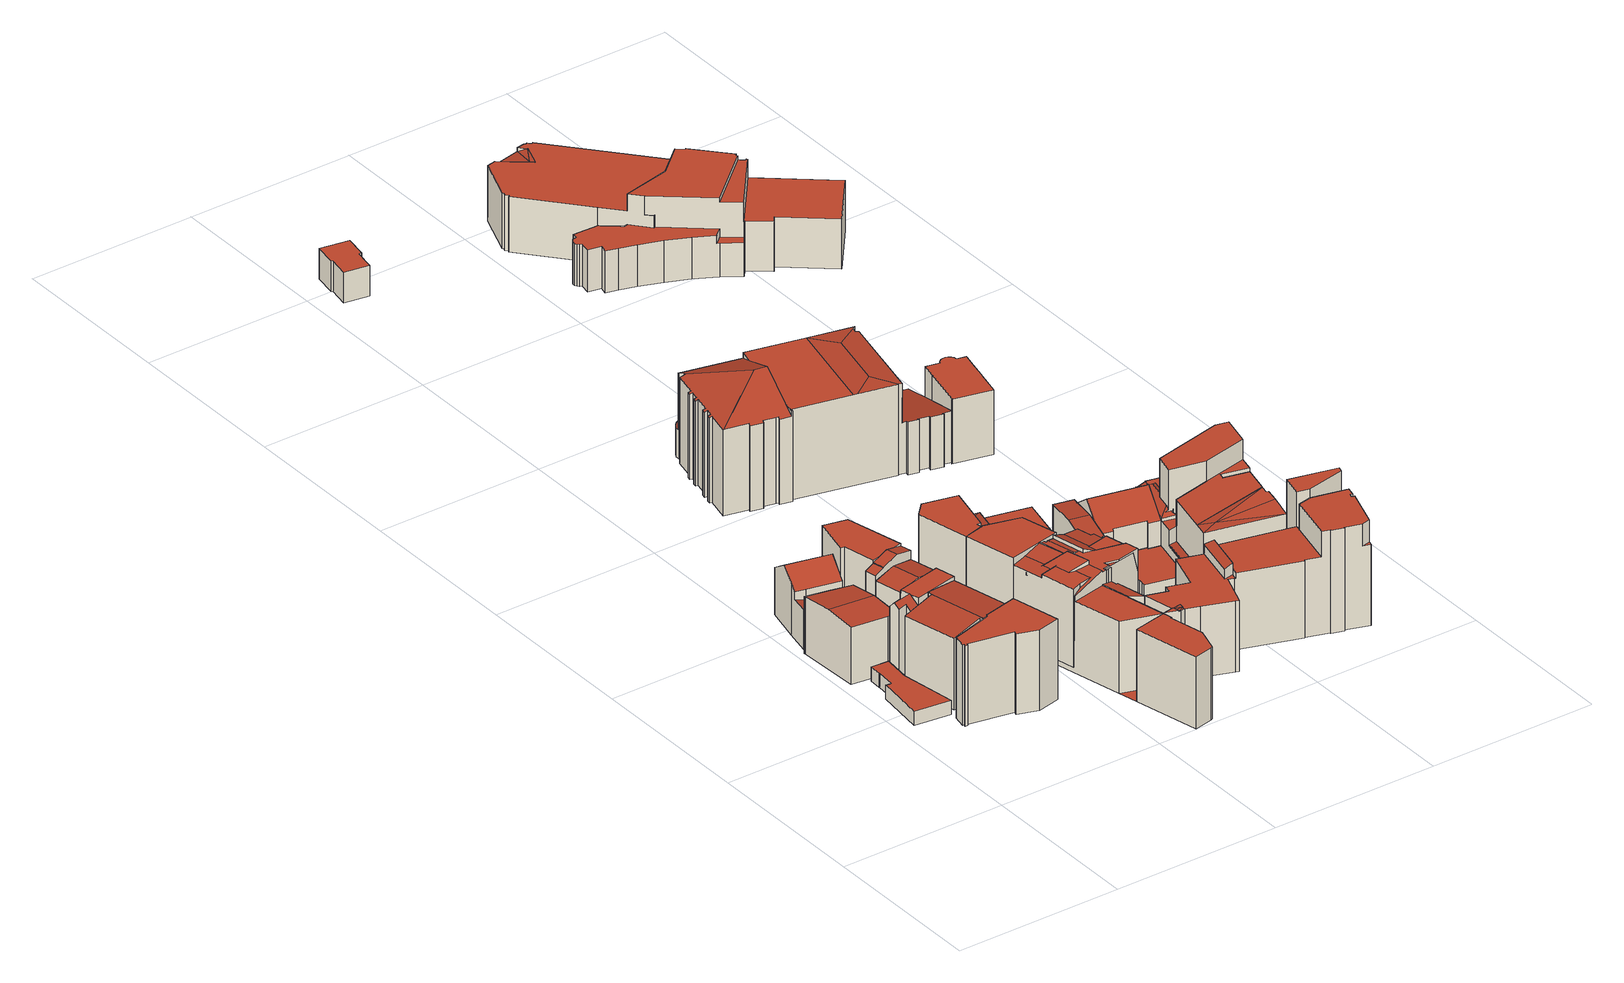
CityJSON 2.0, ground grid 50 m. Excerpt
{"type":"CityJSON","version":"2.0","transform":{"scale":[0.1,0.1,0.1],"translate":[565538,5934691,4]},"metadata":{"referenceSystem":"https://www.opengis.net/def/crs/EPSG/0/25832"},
"CityObjects":{
"building1":{"type":"Building","attributes":{"Gemeindeschluessel":"02000000","Geometrietyp2DReferenz":"3000","function":"31001_2100","roofType":"1000","measuredHeight":4.22,"storeysAboveGround":1},"geometry":[{"type":"MultiSurface","lod":"2","boundaries":[[[0,1,2,3]],[[3,2,4,5]],[[5,4,6,7]],[[7,6,8,9]],[[9,8,10,11]],[[12,13,14,15]],[[15,14,16,17]],[[18,16,14,13,19,10,8,6,4,2,1]],[[0,3,5,7,9,11,20,12,15,17,21]],[[0,21,18,1]],[[21,17,16,18]],[[12,20,19,13]],[[20,11,10,19]]],"semantics":{"surfaces":[{"type":"WallSurface"},{"type":"RoofSurface"},{"type":"GroundSurface"}],"values":[0,0,0,0,0,0,0,1,2,0,0,0,0]}}]},
"building2":{"type":"Building","attributes":{"Gemeindeschluessel":"02000000","Geometrietyp2DReferenz":"3000","function":"31001_2010","roofType":"3100","measuredHeight":18.23,"storeysAboveGround":4},"geometry":[{"type":"MultiSurface","lod":"2","boundaries":[[[22,23,24,25]],[[26,27,28,29]],[[30,31,32,33]],[[34,35,36,31,30]],[[34,30,33,22,25,26,29]],[[23,22,33,32]],[[27,26,25,24,37]],[[35,34,29,28]],[[35,28,27,37,36]],[[37,24,23,32,31,36]]],"semantics":{"surfaces":[{"type":"WallSurface"},{"type":"GroundSurface"},{"type":"RoofSurface"}],"values":[0,0,0,0,1,0,0,0,2,2]}}]},
"building3":{"type":"Building","attributes":{"Gemeindeschluessel":"02000000","Geometrietyp2DReferenz":"3000","function":"31001_2100","roofType":"3100","measuredHeight":18.59,"storeysAboveGround":3},"geometry":[{"type":"MultiSurface","lod":"2","boundaries":[[[38,39,40,41,42]],[[43,42,41,44]],[[45,38,42,43]],[[39,46,47,40]],[[48,49,50,51]],[[48,51,52,45,43,44,53,54,55]],[[56,55,54,57]],[[48,55,56,58,49]],[[46,52,51,50]],[[54,53,59,60,57]],[[45,52,46,39,38]],[[53,44,41,40,47,59]],[[58,56,57,60]],[[58,60,59,47,46,50,49]]],"semantics":{"surfaces":[{"type":"RoofSurface"},{"type":"WallSurface"},{"type":"GroundSurface"}],"values":[0,1,1,1,1,2,1,1,1,1,1,1,0,0]}}]},
"building4":{"type":"Building","attributes":{"Gemeindeschluessel":"02000000","Geometrietyp2DReferenz":"3000","function":"31001_2310","roofType":"1000","measuredHeight":24.25,"storeysAboveGround":5},"geometry":[{"type":"MultiSurface","lod":"2","boundaries":[[[61,62,63,64]],[[64,63,65,66]],[[66,65,67,68]],[[68,67,69,70]],[[70,69,71,72]],[[73,74,75,76]],[[76,75,77,78]],[[78,77,79,80]],[[80,79,81,82]],[[82,81,83,84]],[[84,83,62,61]],[[85,86,87,88]],[[88,87,74,73]],[[86,85,72,71]],[[72,85,88,73,76,78,80,82,84,61,64,66,68,70]],[[86,71,69,67,65,63,62,83,81,79,77,75,74,87]]],"semantics":{"surfaces":[{"type":"WallSurface"},{"type":"GroundSurface"},{"type":"RoofSurface"}],"values":[0,0,0,0,0,0,0,0,0,0,0,0,0,0,1,2]}}]},
"building5":{"type":"Building","attributes":{"Gemeindeschluessel":"02000000","Geometrietyp2DReferenz":"3000","function":"31001_2010","roofType":"3100","measuredHeight":22.89,"storeysAboveGround":5},"geometry":[{"type":"MultiSurface","lod":"2","boundaries":[[[89,90,91,92,93]],[[94,92,91,95,96,97,98]],[[99,90,89,100]],[[100,89,93,101]],[[102,98,97,103]],[[103,97,96,72]],[[72,96,95,70]],[[104,94,98,102]],[[70,95,91,90,99]],[[101,93,92,94,104]],[[101,104,102,103,72,70,99,100]]],"semantics":{"surfaces":[{"type":"RoofSurface"},{"type":"WallSurface"},{"type":"GroundSurface"}],"values":[0,0,1,1,1,1,1,1,1,1,2]}}]},
"building6":{"type":"Building","attributes":{"Gemeindeschluessel":"02000000","Geometrietyp2DReferenz":"3000","function":"31001_2010","roofType":"3100","measuredHeight":23.17,"storeysAboveGround":4},"geometry":[{"type":"MultiSurface","lod":"2","boundaries":[[[105,106,107,108,109,110,111]],[[112,113,114,115,116,106,105]],[[117,118,119,120,121,122,123]],[[124,125,126,120,127,107,128,116,129]],[[121,126,130,131,122]],[[109,108,132,133]],[[134,111,110,135]],[[136,114,113,137]],[[137,113,112,138]],[[139,117,123,140]],[[119,127,120]],[[126,125,130]],[[115,129,116]],[[136,137,138,134,135,141,139,140,142,103]],[[136,103,124,129,115,114]],[[103,142,131,130,125,124]],[[139,141,133,132,118,117]],[[108,107,127,119,118,132]],[[120,126,121]],[[142,140,123,122,131]],[[134,138,112,105,111]],[[116,128,107,106]],[[141,135,110,109,133]]],"semantics":{"surfaces":[{"type":"RoofSurface"},{"type":"WallSurface"},{"type":"GroundSurface"}],"values":[0,0,0,0,0,0,1,1,1,1,1,1,1,2,1,1,1,1,1,1,1,1,1]}}]},
"building7":{"type":"Building","attributes":{"Gemeindeschluessel":"02000000","Geometrietyp2DReferenz":"3000","function":"31001_3091","roofType":"1000","measuredHeight":3,"storeysAboveGround":1},"geometry":[{"type":"MultiSurface","lod":"2","boundaries":[[[143,144,145,146]],[[147,148,149,150]],[[150,149,144,143]],[[149,148,145,144]],[[148,147,146,145]],[[147,150,143,146]]],"semantics":{"surfaces":[{"type":"GroundSurface"},{"type":"RoofSurface"},{"type":"WallSurface"}],"values":[0,1,2,2,2,2]}}]},
"building8":{"type":"Building","attributes":{"Gemeindeschluessel":"02000000","Geometrietyp2DReferenz":"3000","function":"31001_2010","roofType":"1000","measuredHeight":24.54,"storeysAboveGround":5},"geometry":[{"type":"MultiSurface","lod":"2","boundaries":[[[151,152,153,154]],[[155,156,157,158,159]],[[156,160,161,162,157]],[[163,154,153,164]],[[165,151,154,163]],[[166,167,168,169]],[[161,170,162]],[[158,171,159]],[[164,159,171,172,173]],[[153,159,164]],[[152,155,159,153]],[[165,163,164,173,174,166,169,175]],[[165,175,160,156,155,152,151]],[[158,157,162]],[[176,174,173,172]],[[175,169,168,170,161,160]],[[167,166,174,176]],[[167,176,172,171,158,162,170,168]]],"semantics":{"surfaces":[{"type":"RoofSurface"},{"type":"WallSurface"},{"type":"GroundSurface"}],"values":[0,0,0,1,1,1,1,1,1,1,1,2,1,1,1,1,1,0]}}]},
"building9":{"type":"Building","attributes":{"Gemeindeschluessel":"02000000","Geometrietyp2DReferenz":"3000","function":"31001_2010","roofType":"1000","measuredHeight":23.53,"storeysAboveGround":5},"geometry":[{"type":"MultiSurface","lod":"2","boundaries":[[[177,178,179,180,181,182,183]],[[184,185,186,187,188,189,190]],[[188,179,178,189]],[[189,178,177,190]],[[184,183,182,185]],[[185,182,181,186]],[[186,181,180,187]],[[187,180,179,188]],[[184,190,177,183]]],"semantics":{"surfaces":[{"type":"RoofSurface"},{"type":"GroundSurface"},{"type":"WallSurface"}],"values":[0,1,2,2,2,2,2,2,2]}}]},
"building10":{"type":"Building","attributes":{"Gemeindeschluessel":"02000000","Geometrietyp2DReferenz":"3000","function":"31001_1120","roofType":"1000","measuredHeight":24.07,"storeysAboveGround":5},"geometry":[{"type":"MultiSurface","lod":"2","boundaries":[[[191,180,181,192]],[[192,181,193,194]],[[195,196,180,191]],[[197,198,196,195]],[[198,197,199,200]],[[200,199,194,193]],[[194,199,197,195,191,192]],[[200,193,181,180,196,198]]],"semantics":{"surfaces":[{"type":"WallSurface"},{"type":"GroundSurface"},{"type":"RoofSurface"}],"values":[0,0,0,0,0,0,1,2]}}]},
"building11":{"type":"Building","attributes":{"Gemeindeschluessel":"02000000","Geometrietyp2DReferenz":"3000","function":"31001_2010","roofType":"1000","measuredHeight":24.38,"storeysAboveGround":5},"geometry":[{"type":"MultiSurface","lod":"2","boundaries":[[[201,202,203,204,205,206,207]],[[203,208,209,210,211,212,204]],[[213,214,215,216]],[[217,207,206,218]],[[218,206,205,219]],[[201,220,202]],[[208,221,209]],[[216,222,223,213]],[[224,225,226,227]],[[228,229,230,231]],[[232,233,229,228]],[[234,235,233,232]],[[236,237,235,234]],[[231,230,237,236]],[[238,212,211,239]],[[239,211,210,240]],[[241,215,214,242]],[[242,243,244,224,227,245,217,218,219,246,238,239,240,247,248,241],[228,231,236,234,232]],[[224,244,243,242,214,213,223,249,225]],[[222,216,215,241,248]],[[222,248,247,240,210,209,221]],[[245,227,226,220,201,207,217]],[[250,208,203,202]],[[205,204,212,238,246,219]],[[226,225,249,223,222,221,208,250,202,220],[230,229,233,235,237]]],"semantics":{"surfaces":[{"type":"RoofSurface"},{"type":"WallSurface"},{"type":"GroundSurface"}],"values":[0,0,0,1,1,1,1,1,1,1,1,1,1,1,1,1,1,2,1,1,1,1,1,1,0]}}]},
"building12":{"type":"Building","attributes":{"Gemeindeschluessel":"02000000","Geometrietyp2DReferenz":"3000","function":"31001_1120","roofType":"3200","measuredHeight":18.11,"storeysAboveGround":4},"geometry":[{"type":"MultiSurface","lod":"2","boundaries":[[[251,252,253,254]],[[255,251,254]],[[252,256,253]],[[255,256,252,251]],[[257,254,253,258]],[[259,255,254,257]],[[258,253,256,260]],[[259,257,258,260]],[[259,260,256,255]]],"semantics":{"surfaces":[{"type":"RoofSurface"},{"type":"WallSurface"},{"type":"GroundSurface"}],"values":[0,0,0,0,1,1,1,2,1]}}]},
"building13":{"type":"Building","attributes":{"Gemeindeschluessel":"02000000","Geometrietyp2DReferenz":"3000","function":"31001_1120","roofType":"1000","measuredHeight":15.63,"storeysAboveGround":3},"geometry":[{"type":"MultiSurface","lod":"2","boundaries":[[[261,262,263,264]],[[264,263,265,266]],[[267,268,269,270]],[[271,272,273,274]],[[274,273,275,276]],[[277,271,274,276,278,279,261,264,266]],[[280,277,266,265,268,267]],[[272,271,277,280]],[[278,276,275,270,269]],[[281,279,278,269]],[[262,261,279,281]],[[272,280,267,270,275,273]],[[262,281,269,268,265,263]]],"semantics":{"surfaces":[{"type":"WallSurface"},{"type":"GroundSurface"},{"type":"RoofSurface"}],"values":[0,0,0,0,0,1,0,0,0,0,0,2,2]}}]},
"building14":{"type":"Building","attributes":{"Gemeindeschluessel":"02000000","Geometrietyp2DReferenz":"3000","function":"31001_2080","roofType":"1000","measuredHeight":9.22,"storeysAboveGround":1},"geometry":[{"type":"MultiSurface","lod":"2","boundaries":[[[282,283,284,285,286,287,288,289]],[[290,291,292,293,294,295,296,297]],[[290,289,288,291]],[[291,288,287,292]],[[292,287,286,293]],[[293,286,285,294]],[[294,285,284,295]],[[295,284,283,296]],[[296,283,282,297]],[[290,297,282,289]]],"semantics":{"surfaces":[{"type":"RoofSurface"},{"type":"GroundSurface"},{"type":"WallSurface"}],"values":[0,1,2,2,2,2,2,2,2,2]}}]},
"building15":{"type":"Building","attributes":{"Gemeindeschluessel":"02000000","Geometrietyp2DReferenz":"3000","function":"31001_1120","roofType":"3100","measuredHeight":7.29,"storeysAboveGround":3},"geometry":[{"type":"MultiSurface","lod":"2","boundaries":[[[298,299,300,301,302,303,304,305]],[[303,306,307,304]],[[308,302,301,309]],[[309,301,300,310]],[[310,300,299,311]],[[311,299,298,312]],[[312,298,305,313]],[[314,307,306,315]],[[315,306,303,302,308]],[[313,305,304,307,314]],[[313,314,315,308,309,310,311,312]]],"semantics":{"surfaces":[{"type":"RoofSurface"},{"type":"WallSurface"},{"type":"GroundSurface"}],"values":[0,0,1,1,1,1,1,1,1,1,2]}}]},
"building16":{"type":"Building","attributes":{"Gemeindeschluessel":"02000000","Geometrietyp2DReferenz":"3000","function":"31001_2010","roofType":"3200","measuredHeight":31.98,"storeysAboveGround":6},"geometry":[{"type":"MultiSurface","lod":"2","boundaries":[[[316,317,318,319,320,321,322,323,324,325,326,327,328,329,330,331,332,333,334,335,336,337]],[[338,339,340,341,342,343,344,345,346,347,348,317,316]],[[349,318,317,348,350,351,352,353]],[[347,354,355,356,357,358,359,350]],[[360,361,362,358,357]],[[363,364,361,360]],[[362,365,358]],[[364,366,367,368,369,370,365,362,361]],[[371,372,373,374,375,376,377,378,379,380,381,382,383]],[[384,337,336,385]],[[385,336,335,386]],[[386,335,334,387]],[[387,334,333,388]],[[388,333,332,389]],[[389,332,331,390]],[[390,331,330,391]],[[391,330,329,392]],[[392,329,328,393]],[[393,328,327,394]],[[394,327,326,395]],[[395,326,325,396]],[[396,325,324,397]],[[397,324,323,398]],[[398,323,322,399]],[[399,322,321,400]],[[400,321,320,401]],[[401,320,319,402]],[[403,345,344,404]],[[404,344,343,405]],[[405,343,342,406]],[[406,342,341,407]],[[407,341,340,408]],[[408,340,339,409]],[[409,339,338,410]],[[411,349,353,412]],[[413,414,415,416]],[[416,415,417,418]],[[418,417,419,420]],[[420,419,421,422]],[[422,421,423,424]],[[424,423,425,426]],[[426,425,427,428]],[[428,427,429,430]],[[430,429,431,432]],[[432,431,433,434]],[[434,433,435,436]],[[436,435,437,438]],[[438,437,439,440]],[[440,439,441,442]],[[442,441,443,444]],[[444,443,445,446]],[[446,445,447,448]],[[346,354,347]],[[350,359,351]],[[449,356,355,450]],[[451,452,453,454]],[[455,456,457,458]],[[459,460,461,462]],[[463,464,465,466]],[[467,468,469,470]],[[471,472,473,474]],[[475,476,477,478]],[[478,477,479,480]],[[480,479,481,482]],[[482,481,483,484]],[[484,483,485,486]],[[486,485,487,488]],[[488,487,489,490]],[[490,489,491,492]],[[492,491,493,494]],[[494,493,495,496]],[[496,495,497,498]],[[498,497,499,500]],[[500,499,501,502]],[[502,501,503,504]],[[505,365,370,506]],[[506,370,369,507]],[[507,369,368,508]],[[373,367,366,374]],[[509,383,382,510]],[[510,382,381,511]],[[511,381,380,512]],[[512,380,379,513]],[[513,379,378,514]],[[514,378,377,515]],[[515,377,376,516]],[[516,376,375,517]],[[518,519,520,521]],[[522,523,524,525]],[[526,527,528,529]],[[530,531,532,533]],[[534,535,536,537]],[[538,539,540,541]],[[542,509,510,511,512,513,514,515,516,517,543,544,449,450,403,404,405,406,407,408,409,410,384,385,386,387,388,389,390,391,392,393,394,395,396,397,398,399,400,401,402,411,412,413,416,418,420,422,424,426,428,430,432,434,436,438,440,442,444,446,448,545,518,521,455,458,522,525,459,462,526,529,463,466,530,533,467,470,534,537,471,474,538,541,451,454,475,478,480,482,484,486,488,490,492,494,496,498,500,502,504,505,506,507,508,546]],[[547,503,501,499,497,495,493,491,489,487,485,483,481,479,477,476,453,452,540,539,473,472,536,535,469,468,532,531,465,464,528,527,461,460,524,523,457,456,520,519,548,447,445,443,441,439,437,435,433,431,429,427,425,423,421,419,417,415,414,549]],[[547,549,352,351,359,358,365]],[[449,544,363,360,357,356]],[[548,519,518,545]],[[505,504,503,547,365]],[[546,508,368,367,373,372]],[[509,542,371,383]],[[542,546,372,371]],[[543,517,375,374,366,364]],[[544,543,364,363]],[[540,452,451,541]],[[473,539,538,474]],[[536,472,471,537]],[[469,535,534,470]],[[532,468,467,533]],[[465,531,530,466]],[[528,464,463,529]],[[461,527,526,462]],[[524,460,459,525]],[[457,523,522,458]],[[520,456,455,521]],[[453,476,475,454]],[[447,548,545,448]],[[413,412,353,352,549,414]],[[403,450,355,354,346,345]],[[347,350,348]],[[384,410,338,316,337]],[[411,402,319,318,349]]],"semantics":{"surfaces":[{"type":"RoofSurface"},{"type":"WallSurface"},{"type":"GroundSurface"}],"values":[0,0,0,0,0,0,0,0,0,1,1,1,1,1,1,1,1,1,1,1,1,1,1,1,1,1,1,1,1,1,1,1,1,1,1,1,1,1,1,1,1,1,1,1,1,1,1,1,1,1,1,1,1,1,1,1,1,1,1,1,1,1,1,1,1,1,1,1,1,1,1,1,1,1,1,1,1,1,1,1,1,1,1,1,1,1,1,1,1,1,1,1,1,2,0,1,1,1,1,1,1,1,1,1,1,1,1,1,1,1,1,1,1,1,1,1,1,1,1,1,1,1]}}]},
"building17":{"type":"Building","attributes":{"Gemeindeschluessel":"02000000","Geometrietyp2DReferenz":"3000","function":"31001_1120","roofType":"3100","measuredHeight":15.62,"storeysAboveGround":4},"geometry":[{"type":"MultiSurface","lod":"2","boundaries":[[[550,551,552,553,554,555,556,557,558]],[[556,559,560,557]],[[561,555,554,562]],[[562,554,553,563]],[[563,553,552,564]],[[564,552,551,565]],[[565,551,550,566]],[[566,550,558,567]],[[568,560,559,569]],[[569,559,556,555,561]],[[567,558,557,560,568]],[[567,568,569,561,562,563,564,565,566]]],"semantics":{"surfaces":[{"type":"RoofSurface"},{"type":"WallSurface"},{"type":"GroundSurface"}],"values":[0,0,1,1,1,1,1,1,1,1,1,2]}}]},
"building18":{"type":"Building","attributes":{"Gemeindeschluessel":"02000000","Geometrietyp2DReferenz":"3000","function":"31001_2020","roofType":"1000","measuredHeight":33.61,"storeysAboveGround":7},"geometry":[{"type":"MultiSurface","lod":"2","boundaries":[[[570,571,572,573,574]],[[575,576,577,578,579]],[[580,581,582,583,584,585,586,587]],[[588,589,590]],[[591,592,593,594,595,596,597]],[[598,599,600]],[[601,602,603]],[[604,605,606]],[[607,604,606]],[[608,604,607]],[[609,610,604,608]],[[611,612,613,614,615,616]],[[614,617,615]],[[618,619,620,612,621]],[[622,623,624,625,626,627]],[[628,629,630,631]],[[632,633,634]],[[635,632,634]],[[632,636,637,633]],[[638,639,640,641,642,643]],[[644,645,646,636,632]],[[635,644,632]],[[647,648,649,650]],[[651,652,653]],[[654,655,656,657,658]],[[659,660,661]],[[662,663,664]],[[665,666,667,668]],[[669,670,671,672]],[[669,673,674,670]],[[675,676,677,678,679,680,681,679,682,683]],[[677,684,685,686,687,688]],[[689,690,691,692,693,694]],[[571,570,695]],[[571,696,572]],[[577,697,578]],[[698,579,578]],[[678,699,586,679]],[[679,586,700,680]],[[681,587,586,679]],[[679,586,585,682]],[[682,585,584,701]],[[701,584,583,702]],[[702,583,582,703]],[[703,582,581,704]],[[704,581,580,705]],[[705,580,587,681]],[[706,707,708,709]],[[589,710,711,590]],[[588,712,710,589]],[[600,713,714,598]],[[715,716,717,718]],[[718,717,719,720]],[[721,722,723,724]],[[724,723,725,726]],[[727,595,594,728]],[[728,594,593,688]],[[688,593,592,677]],[[677,592,591,699,678]],[[699,591,597,729]],[[730,731,732]],[[730,733,734]],[[599,735,713,600]],[[736,737,684,677]],[[736,677,676,738]],[[739,740,741,742]],[[620,613,612]],[[684,737,743,685]],[[685,743,744,745]],[[611,621,612]],[[746,747,748,749]],[[750,751,752,753]],[[753,752,754,755]],[[756,627,626,757]],[[758,623,622,759]],[[760,759,622,627,756]],[[761,762,759,760]],[[763,764,765,766]],[[652,767,768,653]],[[769,629,628,770]],[[771,635,634,772]],[[773,774,775,776]],[[777,778,779,780]],[[637,781,782,633]],[[630,773,783,631]],[[650,642,641,647]],[[784,639,638,775]],[[785,646,645,786]],[[787,788,789,790]],[[791,792,793,768]],[[653,768,793,794,651]],[[661,651,794,795,659]],[[694,796,797,798]],[[798,797,799,800]],[[663,801,802,664]],[[803,804,805,806]],[[806,805,807,808]],[[808,807,809,810]],[[658,657,811,812,652]],[[651,661,660,655,654]],[[651,654,658,652]],[[672,667,666,669]],[[692,665,668,693]],[[813,674,673,814]],[[697,577,576,815,712,588,590,711,816,573,572,696]],[[817,619,618,818,735,599,598,714,716,715]],[[770,628,631,783,819,820,821,822,823,824]],[[825,771,811,657,656,671,670,674,813]],[[680,700,826,575,579,698,695,570,574,827]],[[828,741,740,748,747,754,752,751,761,760,756,757,829,830,744,743,737,736,738,831]],[[692,691,690,689,694,798,800,832,833,803,806,808,810,763,766,750,753,755,746,749,739,742,683,682,701,702,703,704,705,681,680,827,706,709,721,724,726,834,835,817,715,718,720,727,728,688,687,686,685,745,836,837,838,823,822,839,840,787,790,777,780,785,786,825,813,814]],[[841,708,707,816,711,710,712,815,842,719,717,716,714,713,735,818,733,730,732]],[[835,834,843,844,616,615,617]],[[739,749,748,740]],[[817,835,617,614,613,620,619]],[[837,836,830,829]],[[746,755,754,747]],[[838,837,829,757,626,625]],[[823,838,625,624,845,846,824]],[[825,786,645,644,635,771]],[[785,780,779,781,637,636,646]],[[660,659,795,796,694,693,668,667,672,671,656,655]],[[801,663,662,833,832,847]],[[692,814,673,669,666,665]],[[803,833,662,664,802,804]],[[847,832,800,799]],[[787,840,640,639,784,788]],[[840,839,648,647,641,640]],[[848,643,642,650,649,849]],[[839,822,821,849,649,648]],[[776,775,638,643,848,820,819]],[[778,777,790,789]],[[634,633,782,774,773,630,629,769,772]],[[763,810,809,792,791,764]],[[845,624,623,758,767,652,812]],[[750,766,765,762,761,751]],[[836,745,744,830]],[[683,742,741,828,610,609]],[[828,831,605,604,610]],[[675,683,609,608,603,602]],[[601,603,608,607,606]],[[602,601,606,605,831,738,676,675]],[[818,618,621,611,616,844,734,733]],[[850,841,732,731]],[[843,834,726,725]],[[727,720,719,842,596,595]],[[721,709,708,841,850,722]],[[826,729,597,596,842,815,576,575]],[[706,827,574,573,816,707]],[[847,799,797,796,795,794,793,792,809,807,805,804,802,801]],[[848,849,821,820]],[[776,819,783,773]],[[778,789,788,784,775,774,782,781,779]],[[770,824,846,772,769]],[[845,812,811,771,772,846]],[[765,764,791,768,767,758,759,762]],[[843,725,723,722,850,731,730,734,844]],[[826,700,586,699,729]],[[695,698,578,697,696,571]]],"semantics":{"surfaces":[{"type":"RoofSurface"},{"type":"WallSurface"},{"type":"GroundSurface"}],"values":[0,0,0,0,0,0,0,0,0,0,0,0,0,0,0,0,0,0,0,0,0,0,0,0,0,0,0,0,0,0,0,0,0,1,1,1,1,1,1,1,1,1,1,1,1,1,1,1,1,1,1,1,1,1,1,1,1,1,1,1,1,1,1,1,1,1,1,1,1,1,1,1,1,1,1,1,1,1,1,1,1,1,1,1,1,1,1,1,1,1,1,1,1,1,1,1,1,1,1,1,1,1,1,1,1,1,1,1,1,0,2,0,1,1,1,1,1,1,1,1,1,1,1,1,1,1,1,1,1,1,1,1,1,1,1,1,1,1,1,1,1,1,1,1,1,1,1,1,1,0,0,0,0,0,0,0,0,0,0]}}]},
"building19":{"type":"Building","attributes":{"Gemeindeschluessel":"02000000","Geometrietyp2DReferenz":"3000","function":"31001_3020","roofType":"1000","measuredHeight":6.66,"storeysAboveGround":3},"geometry":[{"type":"MultiSurface","lod":"2","boundaries":[[[851,852,853,854]],[[854,853,855,856]],[[856,855,857,858]],[[858,857,859,860]],[[860,859,861,862]],[[862,861,863,864]],[[864,863,865,866]],[[866,865,867,868]],[[868,867,869,870]],[[870,869,871,872]],[[872,871,873,874]],[[874,873,875,876]],[[876,875,877,878]],[[879,880,881,882]],[[883,884,880,879]],[[878,877,884,883]],[[852,851,882,881]],[[882,851,854,856,858,860,862,864,866,868,870,872,874,876,878,883,879]],[[852,881,880,884,877,875,873,871,869,867,865,863,861,859,857,855,853]]],"semantics":{"surfaces":[{"type":"WallSurface"},{"type":"GroundSurface"},{"type":"RoofSurface"}],"values":[0,0,0,0,0,0,0,0,0,0,0,0,0,0,0,0,0,1,2]}}]},
"building20":{"type":"Building","attributes":{"Gemeindeschluessel":"02000000","Geometrietyp2DReferenz":"3000","function":"31001_2010","roofType":"3100","measuredHeight":20.36,"storeysAboveGround":3},"geometry":[{"type":"MultiSurface","lod":"2","boundaries":[[[885,886,887,888,889,890,891,892]],[[890,893,894,891]],[[862,889,888,860]],[[860,888,887,858]],[[858,887,886,856]],[[856,886,885,854]],[[854,885,892,851]],[[895,894,893,896]],[[896,893,890,889,862]],[[851,892,891,894,895]],[[851,895,896,862,860,858,856,854]]],"semantics":{"surfaces":[{"type":"RoofSurface"},{"type":"WallSurface"},{"type":"GroundSurface"}],"values":[0,0,1,1,1,1,1,1,1,1,2]}}]},
"building21":{"type":"Building","attributes":{"Gemeindeschluessel":"02000000","Geometrietyp2DReferenz":"3000","function":"31001_2010","roofType":"3200","measuredHeight":17.46,"storeysAboveGround":3},"geometry":[{"type":"MultiSurface","lod":"2","boundaries":[[[897,898,899,900,901,902]],[[903,904,905,906,907,908,909,910,911,912]],[[913,914,915,916,917,918,919,920]],[[919,918,921,922]],[[921,923,922]],[[917,924,925,923,921,918]],[[926,927,928,929]],[[930,898,897,931]],[[932,909,908,933]],[[933,908,907,934]],[[934,907,906,935]],[[935,906,905,936]],[[936,905,904,937]],[[901,903,912,902]],[[938,916,915,939]],[[939,915,914,940]],[[910,913,920,911]],[[924,929,928,925]],[[941,927,926,942]],[[931,897,902,912,911,920,919,922,943]],[[938,939,940,932,933,934,935,936,937,944,945,946,930,931,943,941,942]],[[938,942,926,929,924,917,916]],[[941,943,922,923,925,928,927]],[[947,946,945,948]],[[932,940,914,913,910,909]],[[930,946,947,899,898]],[[945,944,901,900,948]],[[944,937,904,903,901]],[[947,948,900,899]]],"semantics":{"surfaces":[{"type":"RoofSurface"},{"type":"WallSurface"},{"type":"GroundSurface"}],"values":[0,0,0,0,0,0,0,1,1,1,1,1,1,1,1,1,1,1,1,1,2,1,1,1,1,1,1,1,0]}}]},
"building22":{"type":"Building","attributes":{"Gemeindeschluessel":"02000000","Geometrietyp2DReferenz":"3000","function":"31001_2010","roofType":"1000","measuredHeight":19.35,"storeysAboveGround":4},"geometry":[{"type":"MultiSurface","lod":"2","boundaries":[[[949,950,951,952,953,954,955,956,957,958,959,960,961,962,963,964,965,966,967]],[[968,969,970,971,972,973,974,975,976,977,978,979,980,981,982,983,984,985,986]],[[985,950,949,986]],[[968,967,966,969]],[[969,966,965,970]],[[970,965,964,971]],[[971,964,963,972]],[[972,963,962,973]],[[973,962,961,974]],[[974,961,960,975]],[[975,960,959,976]],[[976,959,958,977]],[[977,958,957,978]],[[978,957,956,979]],[[979,956,955,980]],[[980,955,954,981]],[[981,954,953,982]],[[982,953,952,983]],[[983,952,951,984]],[[984,951,950,985]],[[968,986,949,967]]],"semantics":{"surfaces":[{"type":"RoofSurface"},{"type":"GroundSurface"},{"type":"WallSurface"}],"values":[0,1,2,2,2,2,2,2,2,2,2,2,2,2,2,2,2,2,2,2,2]}}]},
"building23":{"type":"Building","attributes":{"Gemeindeschluessel":"02000000","Geometrietyp2DReferenz":"3000","function":"31001_2090","roofType":"1000","measuredHeight":21.91,"storeysAboveGround":3},"geometry":[{"type":"MultiSurface","lod":"2","boundaries":[[[987,988,989]],[[990,991,987]],[[992,993,994]],[[995,996,997,998,999,1000]],[[1001,1002,1003,1004,1005]],[[1006,1007,1008,1009]],[[1010,1011,1012,1013]],[[1013,1012,1014,1015]],[[1015,1014,1016,1017]],[[989,1018,987]],[[1019,1020,1021,1022]],[[1022,1021,1011,1010]],[[1023,1024,1025,1026]],[[1026,1025,1027,1028]],[[1028,1027,1029,1030]],[[1030,1029,1031,1032]],[[1032,1031,1033,1034]],[[1005,1035,1036,1001]],[[1037,1038,1039,1040]],[[1040,1039,1041,1042]],[[1042,1041,1043,1044]],[[1044,1043,1024,1023]],[[1045,1046,1047,1048]],[[1048,1047,1049,1050]],[[1050,1049,1051,1052]],[[1052,1051,1053,1054]],[[1055,991,1056]],[[1056,991,990,1057]],[[1057,990,987]],[[1055,1058,1059]],[[1060,1061,1062,1063]],[[1063,1062,1064,1065]],[[1065,1064,1066,1067]],[[1067,1066,1068,1069]],[[1070,1071,1072,1073]],[[1001,1036,1074,1002]],[[1075,1076,1077,1078]],[[1079,993,992,1080]],[[999,1081,1082,1000]],[[1078,1077,1083,1084]],[[1009,997,996,1085,1006]],[[1085,996,995,1086]],[[1006,1085,1087,1007]],[[1088,1089,1090,1091]],[[1091,1090,1092,1093]],[[1093,1092,1094,1095]],[[1095,1094,1096,1097]],[[1098,1099,1100,1101]],[[1101,1100,1102,1103]],[[1103,1102,1104,1105]],[[1105,1104,1106,1107]],[[1082,1081,1108,1109,1110,1111,1083,1077,1076,1112]],[[1113,1106,1104,1102,1100,1099,1096,1094,1092,1090,1089,1114]],[[1017,1016,1018,989,988,1059,1058,1115,1116]],[[1117,1118,1086,995,1000,1082,1112,994,993,1079,1119,1120]],[[1121,1122,1075,1078,1084,1068,1066,1064,1062,1061,1115,1058,1055,1056,1057,987,1018,1016,1014,1012,1011,1021,1020]],[[1123,1124,1125,1126,1127,1128,1070,1073,1045,1048,1050,1052,1054,1037,1040,1042,1044,1023,1026,1028,1030,1032,1034,1129,1130,1019,1022,1010,1013,1015,1017,1116,1060,1063,1065,1067,1069,1131,1132,1088,1091,1093,1095,1097,1098,1101,1103,1105,1107,1133,1134,1135,1136]],[[1053,1051,1049,1047,1046,1072,1071,1137,1119,1079,1080,1074,1036,1035,1033,1031,1029,1027,1025,1024,1043,1041,1039,1038]],[[1138,1139,1117,1120,1140]],[[1141,1142,1143,1144,1087,1085,1086,1118,1145]],[[1131,1069,1068,1084]],[[1074,1080,992,994,1112,1076,1075,1122,1003,1002]],[[1138,1140,1137,1071,1070,1128]],[[1113,1114,1110,1109]],[[1133,1107,1106,1113,1109,1108]],[[1088,1132,1111,1110,1114,1089]],[[1144,1143,1123,1136]],[[1087,1144,1136,1135,1008,1007]],[[1098,1097,1096,1099]],[[1127,1126,1145,1118,1117,1139]],[[1141,1145,1126,1125]],[[1142,1141,1125,1124]],[[1143,1142,1124,1123]],[[1135,1134,998,997,1009,1008]],[[1139,1138,1128,1127]],[[1134,1133,1108,1081,999,998]],[[1140,1120,1119,1137]],[[1060,1116,1115,1061]],[[1130,1129,1004,1003,1122,1121]],[[1132,1131,1084,1083,1111]],[[1072,1046,1045,1073]],[[1053,1038,1037,1054]],[[1129,1034,1033,1035,1005,1004]],[[1019,1130,1121,1020]],[[991,1055,1059,988,987]]],"semantics":{"surfaces":[{"type":"RoofSurface"},{"type":"WallSurface"},{"type":"GroundSurface"}],"values":[0,0,0,0,0,0,1,1,1,1,1,1,1,1,1,1,1,1,1,1,1,1,1,1,1,1,1,1,1,1,1,1,1,1,1,1,1,1,1,1,1,1,1,1,1,1,1,1,1,1,1,0,0,1,1,0,2,0,0,0,1,1,1,1,1,1,1,1,1,1,1,1,1,1,1,1,1,1,1,1,1,1,1,1,0]}}]}
},
"vertices":[
[33,421,18],[33,421,60],[48,566,60],[48,566,18],[64,564,60],[64,564,18],[69,620,60],[69,620,18],[68,620,60],[68,620,18],[71,658,60],[71,658,18],[122,649,18],[122,649,60],[117,599,60],[117,599,18],[114,572,60],[114,572,18],[140,407,60],[122,654,60],[122,654,18],[140,407,18],
[79,844,22],[79,844,194],[139,830,195],[139,830,22],[150,653,22],[150,653,194],[122,656,194],[122,656,22],[7,857,22],[7,857,193],[7,860,193],[7,860,22],[15,668,22],[15,668,194],[11,760,204],[144,745,204],
[35,854,144],[47,909,144],[17,915,153],[7,862,153],[7,860,153],[7,860,33],[7,862,33],[35,854,33],[47,909,175],[17,915,175],[149,896,33],[149,896,182],[147,887,175],[147,887,33],[47,909,33],[22,938,33],[46,1041,33],[174,1012,33],[174,1012,175],[46,1041,175],[161,949,219],[22,938,190],[31,979,219],
[133,349,17],[133,349,260],[140,387,260],[140,387,17],[265,422,260],[265,422,17],[268,429,260],[268,429,17],[273,430,260],[273,430,17],[369,452,260],[369,452,17],[274,310,17],[274,310,260],[277,320,260],[277,320,17],[145,346,260],[145,346,17],[143,340,260],[143,340,17],[135,341,260],[135,341,17],[137,348,260],[137,348,17],[402,305,17],[402,305,260],[333,290,260],[333,290,17],
[160,422,232],[256,444,245],[264,437,246],[225,608,246],[123,584,232],[228,609,245],[273,430,245],[369,452,232],[324,647,232],[225,624,245],[256,444,17],[160,422,17],[123,584,17],[225,624,17],[324,647,17],[228,609,17],
[126,632,245],[183,645,245],[183,646,244],[176,675,216],[149,669,216],[150,653,231],[122,649,228],[130,618,231],[157,625,232],[161,609,217],[190,616,217],[183,644,244],[176,677,235],[176,677,234],[176,675,234],[222,686,244],[244,691,249],[225,773,249],[158,758,235],[324,647,244],[311,706,244],[266,696,244],[176,675,244],[183,645,244],[190,616,244],[311,706,235],[292,789,235],[176,677,216],[149,671,216],[122,649,17],[150,653,17],[161,609,17],[157,625,17],[130,618,17],[176,677,17],[158,758,17],[149,671,17],[292,789,17],
[145,1084,35],[138,1055,35],[104,1063,35],[110,1091,35],[110,1091,65],[104,1063,65],[138,1055,65],[145,1084,65],
[158,758,251],[188,765,260],[180,799,260],[151,792,251],[188,765,262],[240,777,276],[232,811,276],[205,805,269],[180,799,262],[292,789,262],[284,823,262],[260,817,269],[151,792,31],[180,799,31],[158,758,31],[174,1012,31],[174,1012,269],[244,996,269],[244,996,31],[284,823,269],[180,799,269],[159,894,269],[159,894,31],[149,896,31],[292,789,31],[149,896,269],
[545,929,263],[444,952,263],[409,916,263],[445,760,263],[504,774,263],[501,788,263],[513,790,263],[513,790,28],[501,788,28],[504,774,28],[445,760,28],[409,916,28],[444,952,28],[545,929,28],
[445,760,22],[504,774,22],[509,776,263],[509,776,22],[480,605,22],[480,605,263],[641,639,22],[641,639,263],[614,749,22],[614,749,263],
[502,511,242],[576,527,253],[623,537,261],[603,622,261],[596,620,259],[594,629,259],[480,605,242],[669,547,253],[744,563,241],[735,605,241],[724,602,243],[714,646,243],[768,459,82],[768,460,82],[794,572,82],[744,561,82],[480,605,17],[594,629,17],[596,620,17],[502,511,253],[744,563,253],[744,561,253],[768,459,253],[553,417,17],[553,417,253],[526,405,253],[526,405,17],[659,545,17],[659,545,253],[640,540,253],[640,540,17],[668,538,17],[668,538,253],[664,528,17],[664,528,253],[644,523,17],[644,523,253],[714,646,17],[724,602,17],[735,605,17],[794,572,17],[768,460,17],[768,459,17],[641,434,17],[502,511,17],[603,622,17],[744,563,17],[744,561,17],[641,434,253],[623,537,253],
[552,828,208],[567,894,208],[545,929,197],[516,806,197],[574,793,197],[602,916,197],[516,806,27],[545,929,27],[574,793,27],[602,916,27],
[602,916,22],[602,916,178],[656,904,178],[656,904,22],[744,884,178],[744,884,22],[716,760,84],[716,760,178],[628,780,178],[628,780,84],[689,652,22],[689,652,84],[647,641,84],[647,641,22],[620,747,84],[620,747,22],[691,651,22],[628,780,22],[574,793,22],[691,651,84],[574,793,178],
[105,2870,136],[116,2932,136],[124,2931,136],[136,2998,136],[51,3013,136],[39,2945,136],[44,2944,136],[33,2883,136],[33,2883,44],[44,2944,44],[39,2945,44],[51,3013,44],[136,2998,44],[124,2931,44],[116,2932,44],[105,2870,44],
[714,646,55],[730,643,55],[732,651,58],[750,647,58],[758,683,71],[775,755,96],[718,768,96],[691,651,55],[801,871,55],[744,884,55],[758,683,24],[750,647,24],[732,651,24],[730,643,24],[714,646,24],[691,651,24],[744,884,24],[801,871,24],
[222,1499,293],[395,1609,353],[294,1767,298],[293,1765,298],[279,1769,292],[264,1700,292],[256,1702,289],[254,1691,289],[262,1689,292],[257,1666,292],[249,1668,289],[247,1657,289],[254,1656,292],[244,1610,292],[237,1612,289],[234,1601,289],[242,1599,292],[237,1579,292],[230,1581,289],[228,1570,289],[235,1568,292],[220,1500,292],[290,1484,293],[288,1477,290],[324,1469,290],[326,1476,293],[329,1475,293],[364,1468,293],[370,1466,293],[368,1459,290],[401,1452,290],[409,1491,306],[433,1601,353],[296,1775,295],[457,1710,306],[467,1752,289],[291,1792,289],[291,1787,290],[401,1452,306],[403,1451,306],[404,1459,306],[572,1421,306],[638,1714,306],[467,1752,306],[583,1419,307],[652,1462,312],[689,1633,312],[695,1394,307],[695,1395,307],[770,1684,306],[706,1392,306],[765,1660,306],[756,1662,307],[757,1667,307],[760,1676,307],[870,1488,146],[900,1630,98],[765,1660,98],[706,1392,188],[718,1390,188],[716,1380,192],[746,1373,192],[749,1383,188],[780,1376,188],[777,1365,192],[813,1357,192],[816,1368,188],[842,1362,188],[220,1500,33],[235,1568,33],[228,1570,33],[230,1581,33],[237,1579,33],[242,1599,33],[234,1601,33],[237,1612,33],[244,1610,33],[254,1656,33],[247,1657,33],[249,1668,33],[257,1666,33],[262,1689,33],[254,1691,33],[256,1702,33],[264,1700,33],[279,1769,33],[293,1765,33],[368,1459,33],[370,1466,33],[364,1468,33],[329,1475,33],[326,1476,33],[324,1469,33],[288,1477,33],[290,1484,33],[296,1775,33],[291,1787,33],[291,1800,33],[291,1800,120],[297,1812,120],[297,1812,33],[306,1821,120],[306,1821,33],[318,1826,120],[318,1826,33],[331,1825,120],[331,1825,33],[343,1820,120],[343,1820,33],[352,1811,120],[352,1811,33],[357,1830,120],[357,1830,33],[367,1828,120],[367,1828,33],[366,1823,120],[366,1823,33],[392,1817,120],[392,1817,33],[393,1822,120],[393,1822,33],[405,1819,120],[405,1819,33],[404,1814,120],[404,1814,33],[441,1806,120],[441,1806,33],[442,1811,120],[442,1811,33],[455,1808,120],[455,1808,33],[454,1803,120],[454,1803,33],[404,1459,33],[403,1451,33],[649,1765,33],[649,1765,120],[648,1760,120],[648,1760,33],[491,1821,33],[491,1821,120],[499,1819,120],[499,1819,33],[511,1816,33],[511,1816,120],[535,1811,120],[535,1811,33],[546,1809,33],[546,1809,120],[587,1799,120],[587,1799,33],[598,1797,33],[598,1797,120],[627,1790,120],[627,1790,33],[637,1788,33],[637,1788,120],[644,1787,120],[644,1787,33],[672,1755,33],[672,1755,120],[673,1760,120],[673,1760,33],[685,1757,120],[685,1757,33],[684,1752,120],[684,1752,33],[720,1744,120],[720,1744,33],[721,1749,120],[721,1749,33],[734,1746,120],[734,1746,33],[733,1741,120],[733,1741,33],[757,1735,120],[757,1735,33],[758,1740,120],[758,1740,33],[768,1738,120],[768,1738,33],[765,1725,120],[765,1725,33],[770,1724,120],[770,1724,33],[767,1710,120],[767,1710,33],[774,1702,120],[774,1702,33],[770,1684,33],[760,1676,33],[757,1667,33],[756,1662,33],[842,1362,33],[816,1368,33],[813,1357,33],[777,1365,33],[780,1376,33],[749,1383,33],[746,1373,33],[716,1380,33],[718,1390,33],[485,1827,33],[485,1827,120],[492,1825,120],[492,1825,33],[501,1824,33],[501,1824,120],[512,1821,120],[512,1821,33],[536,1816,33],[536,1816,120],[547,1813,120],[547,1813,33],[588,1804,33],[588,1804,120],[599,1802,120],[599,1802,33],[628,1795,33],[628,1795,120],[638,1793,120],[638,1793,33],[645,1791,33],[645,1791,120],[654,1789,120],[654,1789,33],[870,1488,33],[695,1395,33],[695,1394,33],[478,1798,33],[900,1630,33],[770,1684,120],[478,1798,120],[291,1792,120],
[787,676,171],[788,668,170],[805,665,170],[812,671,171],[816,670,171],[823,702,175],[836,760,182],[779,773,182],[758,683,171],[859,858,170],[801,871,170],[823,702,26],[816,670,26],[812,671,26],[805,665,26],[788,668,26],[787,676,26],[758,683,26],[801,871,26],[859,858,26],
[490,561,238],[531,551,247],[601,535,263],[580,626,263],[480,605,238],[527,400,233],[627,420,263],[617,465,263],[524,486,238],[507,490,233],[618,2,219],[673,14,219],[679,16,219],[699,87,219],[676,191,219],[679,192,219],[673,219,219],[573,199,219],[602,532,2],[610,533,2],[601,535,2],[647,336,221],[688,322,215],[687,324,215],[668,410,215],[663,409,216],[660,426,216],[627,420,222],[662,438,19],[699,446,19],[659,455,19],[708,226,220],[674,219,220],[713,206,220],[731,216,219],[735,231,218],[708,226,218],[711,216,219],[713,206,218],[718,204,218],[729,208,218],[759,499,26],[768,497,30],[776,495,33],[781,514,36],[746,562,27],[745,562,26],[794,572,36],[768,459,30],[768,460,30],[776,495,30],[759,499,30],[929,270,251],[956,387,251],[930,393,246],[930,392,246],[929,392,245],[900,264,245],[951,484,109],[979,490,109],[1008,620,109],[980,614,109],[1020,470,238],[979,490,235],[970,451,235],[1194,399,235],[1219,537,235],[1220,538,235],[1122,645,296],[1258,675,296],[1279,764,296],[1242,772,296],[1032,726,296],[1019,668,296],[1210,469,238],[1220,512,236],[1214,514,236],[1242,772,176],[1111,801,176],[1052,815,176],[1032,726,176],[1217,327,107],[1180,336,107],[1176,319,107],[1217,327,338],[1332,350,338],[1336,366,338],[1195,399,338],[1180,336,338],[1321,303,93],[1332,350,93],[1217,327,93],[1271,139,246],[1275,152,246],[1250,146,246],[1346,297,99],[1360,356,99],[1332,350,86],[1321,303,86],[1360,356,83],[1338,366,95],[1336,366,96],[1332,350,83],[1361,359,91],[1361,360,95],[674,219,2],[708,226,2],[688,322,2],[647,336,2],[673,219,2],[560,255,2],[573,199,2],[679,192,2],[718,204,2],[752,302,2],[757,323,2],[717,336,2],[711,320,2],[687,324,2],[1317,277,2],[1322,293,2],[1344,287,2],[1346,297,2],[1321,303,2],[1315,278,2],[490,561,231],[601,535,275],[617,465,275],[507,490,231],[647,336,219],[560,255,219],[676,191,2],[699,87,2],[679,16,2],[673,14,2],[618,2,2],[594,629,2],[594,629,258],[596,620,258],[596,620,2],[610,533,258],[601,535,258],[602,532,258],[659,455,258],[662,438,258],[641,434,2],[641,434,258],[643,423,258],[643,423,2],[659,427,258],[659,427,2],[714,646,2],[714,646,230],[724,602,230],[724,602,2],[735,605,225],[735,605,2],[663,409,2],[668,410,2],[627,420,219],[673,519,258],[644,525,269],[644,525,258],[759,499,258],[759,499,225],[699,446,258],[688,322,216],[752,302,216],[708,226,216],[772,195,2],[772,195,216],[734,209,216],[734,209,2],[757,323,216],[765,320,216],[765,320,2],[869,159,2],[869,159,216],[860,163,216],[860,163,2],[921,249,2],[921,249,216],[922,253,216],[922,253,2],[906,259,216],[906,259,2],[900,264,216],[929,392,216],[956,387,235],[929,270,235],[929,270,216],[924,247,216],[924,247,235],[1100,193,2],[1100,193,235],[1099,190,235],[1099,190,2],[1180,336,235],[1176,319,235],[979,490,108],[951,484,103],[1194,399,108],[970,451,108],[1008,620,155],[1008,620,236],[1122,645,236],[1122,645,155],[1165,634,2],[1165,634,236],[1238,617,236],[1238,617,2],[1220,538,236],[979,490,236],[980,614,155],[1258,675,236],[1214,514,2],[1220,512,2],[1248,631,2],[1248,631,236],[1169,650,236],[1169,650,2],[1144,179,235],[1144,179,312],[1176,319,312],[1217,327,312],[1321,303,312],[1315,278,312],[1308,280,312],[1308,280,2],[1304,270,312],[1304,270,2],[1275,152,312],[1250,146,312],[1203,161,2],[1203,161,312],[1202,158,312],[1202,158,2],[1166,169,312],[1166,169,2],[1167,172,312],[1167,172,2],[1195,399,108],[1180,336,103],[1361,360,2],[1361,359,2],[627,420,258],[580,626,258],[768,460,2],[768,459,258],[994,674,155],[994,674,163],[1026,820,163],[1026,820,2],[933,404,2],[933,404,104],[1194,399,2],[527,400,219],[480,605,2],[729,208,216],[856,415,216],[820,302,216],[735,231,216],[1313,267,2],[1271,139,2],[744,561,2],[794,572,2],[820,302,2],[856,415,2],[930,392,2],[1111,801,2],[1279,764,2],[622,626,258],[660,426,258],[744,561,225],[745,562,225],[930,393,103],[931,395,103],[1313,267,312],[1019,668,175],[1052,815,175],[622,626,269],
[823,702,15],[823,702,81],[862,693,81],[862,693,15],[863,697,81],[863,697,15],[957,676,81],[957,676,15],[956,671,81],[956,671,15],[991,664,81],[991,664,15],[957,510,81],[957,510,15],[844,536,81],[844,536,15],[847,548,81],[847,548,15],[848,561,81],[848,561,15],[846,574,81],[846,574,15],[842,586,81],[842,586,15],[835,597,81],[835,597,15],[826,606,81],[826,606,15],[804,618,15],[804,618,81],[816,670,81],[816,670,15],[816,613,15],[816,613,81],
[862,693,157],[863,697,161],[957,676,161],[956,671,157],[991,664,157],[1009,742,218],[841,780,218],[823,702,157],[1026,820,157],[859,858,157],[859,858,15],[1026,820,15],
[933,404,105],[968,393,105],[996,384,105],[1027,526,105],[1023,527,105],[965,546,105],[1023,527,106],[1027,545,106],[1031,544,106],[1036,568,106],[1032,569,106],[1046,627,106],[1027,631,108],[1031,651,108],[991,661,113],[965,546,113],[1031,651,164],[1031,652,165],[1025,662,170],[1035,668,175],[1041,667,175],[1029,686,185],[991,661,165],[991,661,164],[1051,782,185],[1026,820,165],[1090,806,165],[1058,664,164],[1090,806,164],[1079,659,157],[1111,801,157],[1090,806,171],[1058,664,171],[968,393,10],[933,404,10],[1027,631,10],[1046,627,10],[1032,569,10],[1036,568,10],[1031,544,10],[1027,545,10],[1035,668,10],[1025,662,10],[1031,652,10],[1111,801,10],[1079,659,10],[1026,820,10],[1023,527,10],[1048,521,10],[1015,378,10],[1015,378,106],[1048,521,106],
[842,1362,224],[841,1361,224],[954,1335,224],[969,1403,224],[972,1413,224],[982,1462,224],[991,1500,224],[992,1505,224],[965,1511,224],[964,1519,224],[960,1526,224],[954,1531,224],[946,1534,224],[938,1534,224],[931,1532,224],[924,1527,224],[920,1520,224],[879,1529,224],[870,1488,224],[870,1488,30],[879,1529,30],[920,1520,30],[924,1527,30],[931,1532,30],[938,1534,30],[946,1534,30],[954,1531,30],[960,1526,30],[964,1519,30],[965,1511,30],[992,1505,30],[991,1500,30],[982,1462,30],[972,1413,30],[969,1403,30],[954,1335,30],[841,1361,30],[842,1362,30],
[678,2962,189],[693,3035,178],[609,3017,178],[689,2952,190],[712,3015,190],[786,2572,184],[789,2574,184],[770,2590,184],[966,2430,229],[1097,2592,229],[1094,2595,229],[1091,2592,229],[1075,2605,229],[918,2469,229],[730,2623,124],[740,2625,124],[689,2683,124],[685,2665,124],[678,2665,124],[1097,2592,124],[1098,2593,124],[1095,2596,124],[1094,2595,124],[533,2872,22],[533,2872,189],[537,2878,189],[537,2878,22],[534,2883,189],[534,2883,22],[582,3012,189],[582,3012,22],[609,3017,189],[537,2859,22],[537,2859,189],[542,2863,189],[542,2863,22],[578,2637,22],[578,2637,148],[581,2644,148],[581,2644,22],[585,2649,148],[585,2649,22],[592,2652,148],[592,2652,22],[599,2653,148],[599,2653,22],[601,2668,148],[601,2668,22],[678,2665,148],[730,2623,148],[592,2616,22],[592,2616,148],[586,2619,148],[586,2619,22],[581,2624,148],[581,2624,22],[578,2630,148],[578,2630,22],[703,2532,22],[703,2532,148],[656,2546,148],[656,2546,22],[620,2555,148],[620,2555,22],[625,2578,148],[625,2578,22],[587,2586,148],[587,2586,22],[709,3018,189],[712,3015,189],[689,2952,189],[694,3036,189],[694,3036,178],[722,3038,22],[722,3038,189],[727,3040,189],[727,3040,22],[736,3030,189],[736,3030,22],[740,3033,189],[740,3033,22],[988,2747,189],[988,2747,22],[837,2478,22],[837,2478,148],[771,2508,148],[771,2508,22],[740,2625,148],[740,2625,189],[740,2625,241],[883,2655,241],[883,2655,189],[789,2574,148],[786,2572,148],[1075,2605,241],[918,2469,241],[964,2726,241],[964,2726,189],[1097,2592,173],[966,2430,173],[1098,2593,173],[990,2712,22],[990,2712,192],[1008,2697,192],[1008,2697,22],[1013,2703,192],[1013,2703,22],[1011,2705,192],[1011,2705,22],[1012,2707,192],[1012,2707,22],[1049,2677,22],[1049,2677,192],[1048,2675,192],[1048,2675,22],[1045,2677,192],[1045,2677,22],[1040,2670,192],[1040,2670,22],[1089,2630,192],[1089,2630,22],[1072,2608,241],[1077,2614,241],[989,2711,241],[987,2708,241],[770,2590,241],[1077,2614,192],[989,2711,192],[717,3041,189],[717,3041,22],[967,2429,124],[967,2429,173],[918,2469,148],[918,2469,124],[689,2684,189],[689,2683,189],[1174,2292,22],[1041,2400,22],[1028,2383,22],[969,2430,22],[953,2410,22],[900,2444,22],[685,2665,22],[689,2684,22],[964,2726,22],[987,2708,22],[1072,2608,22],[1091,2592,22],[1095,2596,22],[1291,2435,22],[893,2447,148],[900,2444,124],[953,2410,124],[893,2447,124],[1028,2383,173],[1041,2400,173],[1174,2292,173],[1291,2435,173],[969,2430,173]
]}
